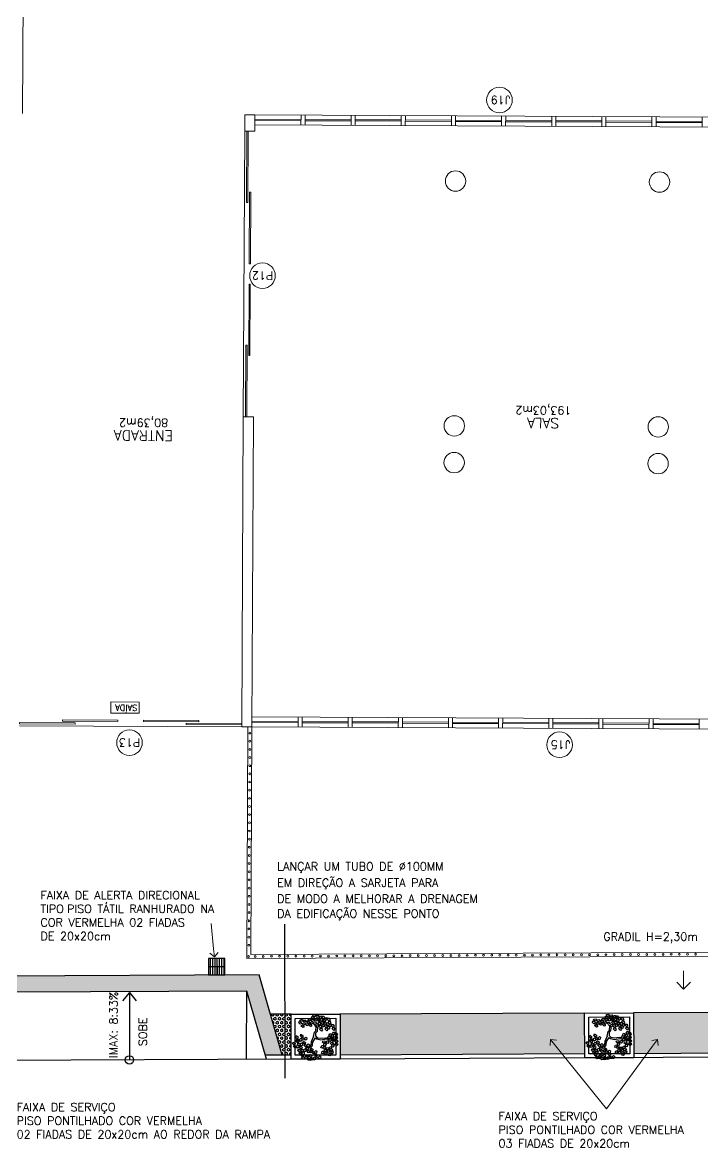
# Model space of a CAD drawing. Extents: x -1057 to 3416, y -340 to 4111.
# Drawn here: x -745.73 to -729.06, y 253.93 to 281.49 of the extents above; entities that cross this region are included whole.
import ezdxf
from ezdxf.enums import TextEntityAlignment as Align

# ---------------------------------------------------------------- set-up
doc = ezdxf.new("R2010")
doc.units = 0
doc.header["$LTSCALE"] = 50
for name, pattern in [('CONTINU', [0]), ('DASHDOT', [1, 0.5, -0.25, 0, -0.25]), ('DGN Style 1', [0.003115, 5.18318e-06, -0.00311]), ('HIDDEN', [9.525, 6.35, -3.175])]:
    doc.linetypes.add(name, pattern=pattern)
doc.layers.add('0.1', color=8, linetype='Continuous', lineweight=13)
doc.layers.add('Margem A3', color=8, linetype='DGN Style 1', lineweight=0)
for name, color, linetype in [('HAC', 1, 'Continuous'), ('medir projeto', 6, 'Continuous'), ('OK', 96, 'Continuous')]:
    doc.layers.add(name, color=color, linetype=linetype)
doc.styles.add('60x100', font='romans.shx', dxfattribs={"height": 0.2})
doc.styles.add('80X50', font='romans.shx')
doc.styles.get("Standard").update_dxf_attribs({"font": 'romans.shx'})
pattern_1 = [(90.064457, (-1173.70869, 88.651384), (-0.0549925784, -6.1866e-05), [0.03175, -0.0635]), (210.064457, (-1173.70869, 88.651384), (0.027549867, -0.047594037), [0.03175, -0.0635]), (150.064457, (-1173.708724, 88.683134), (-0.0274427115, -0.047655903), [0.03175, -0.0635])]

# ---------------------------------------------------------------- blocks, each defined once
blk = doc.blocks.new('ÁREA')
for p in [(0.00005, 0.00376), (0, 0)]:
    blk.add_attdef('COMPARTIMENTO', text='', height=0.0025).set_placement(p, align=Align.CENTER)
at = {"color": 1}
for p in [(-0.00005, -0.00376), (-0.0001, -0.00752)]:
    blk.add_attdef('ÁREA', text='', height=0.002, dxfattribs=at).set_placement(p, align=Align.CENTER)
blk = doc.blocks.new('L', base_point=(1.368, 0.591))
at = {"color": 3, "lineweight": -2}
for p, q in [((1.275, 0.567), (1.306, 0.592)), ((1.281, 0.65), (1.312, 0.675)), ((1.294, 0.6), (1.281, 0.65)), ((1.322, 0.591), (1.294, 0.6)), ((1.306, 0.592), (1.336, 0.538)), ((1.312, 0.675), (1.342, 0.621)), ((1.342, 0.621), (1.322, 0.591)), ((1.288, 0.517), (1.275, 0.567)), ((1.317, 0.508), (1.288, 0.517)), ((1.336, 0.538), (1.317, 0.508)), ((1.337, 0.489), (1.356, 0.548)), ((1.376, 0.484), (1.337, 0.489)), ((1.356, 0.548), (1.391, 0.554)), ((1.404, 0.527), (1.376, 0.484)), ((1.391, 0.554), (1.404, 0.527))]:
    blk.add_line(p, q, dxfattribs=at)
blk = doc.blocks.new('Árvore-13')
at = {"color": 3}
for p, q in [((-0.795, 0.302), (-0.961, 0.415)), ((-0.795, 0.406), (-0.953, 0.499)), ((-0.357, 0.349), (-0.795, 0.406)), ((-0.366, 0.227), (-0.795, 0.302)), ((-0.129, 0.105), (-0.366, 0.227)), ((-0.068, 0.19), (-0.357, 0.349)), ((-0.068, -0.036), (-0.129, 0.105)), ((0.029, 0.068), (-0.068, 0.19)), ((0.029, 0.068), (0.318, 0.331)), ((0.116, -0.055), (0.283, 0.133)), ((0.283, 0.133), (0.423, 0.284)), ((0.318, 0.331), (0.405, 0.537)), ((0.405, 0.537), (0.484, 0.659)), ((0.423, 0.284), (0.502, 0.509)), ((0.484, 0.659), (0.572, 0.715)), ((0.502, 0.509), (0.633, 0.668)), ((0.572, 0.715), (0.607, 0.819)), ((0.633, 0.668), (0.782, 0.715)), ((-0.296, -0.392), (-0.418, -0.693)), ((-0.199, -0.449), (-0.313, -0.74)), ((-0.313, -0.74), (-0.243, -0.89)), ((-0.147, -0.299), (-0.296, -0.392)), ((-0.05, -0.383), (-0.199, -0.449)), ((-0.068, -0.036), (-0.147, -0.299)), ((0.116, -0.055), (-0.05, -0.383))]:
    blk.add_line(p, q, dxfattribs=at)
at = {"color": 3, "xscale": 3.048, "yscale": 3.048, "zscale": 3.048}
for p, rotation in [((-0.716, 1.448), 295.0165150851705), ((0.169, 1.448), 190.1248425347958), ((-1.303, 0.884), 347.8021081598379), ((-0.926, 0.959), 295.0165150851705), ((-0.488, 1.26), 295.0165150851705), ((-0.348, 0.687), 295.0165150851705), ((-0.252, 1.138), 295.0165150851705), ((0.353, 0.95), 190.1248425347958), ((0.581, 1.401), 190.1248425347958), ((0.677, 0.781), 190.1248425347958), ((0.852, 1.344), 190.1248425347958), ((1.124, 0.565), 190.1248425347958), ((1.211, 1.147), 190.1248425347958), ((1.317, 0.753), 190.1248425347958), ((-1.443, 0.368), 347.8021081598379), ((-1.128, 0.415), 347.8021081598379), ((-0.848, 0.462), 295.0165150851705), ((0.765, 0.274), 190.1248425347958), ((0.8, -0.299), 190.1248425347958), ((1.203, -0.317), 190.1248425347958), ((1.246, 0.039), 190.1248425347958), ((1.579, 0.114), 190.1248425347958), ((-0.103, -0.899), 66.16076666471405), ((0.502, -1.003), 66.16076666471405), ((-0.453, -1.397), 66.16076666471405), ((-0.015, -1.19), 66.16076666471405), ((0.616, -1.322), 66.16076666471405)]:
    blk.add_blockref('L', p, dxfattribs=dict(at, rotation=rotation))
for p in [(-1.391, -0.308), (-1.233, -0.881), (-1.049, -0.533), (-0.874, -1.134), (-0.848, -0.449), (-0.672, -1.021), (-0.453, -1.04), (-0.445, -0.543)]:
    blk.add_blockref('L', p, dxfattribs=at)
blk = doc.blocks.new('_Open90')
at = {"color": 0, "linetype": 'ByBlock', "lineweight": -2}
for p, q in [((0, 0), (-1, 0)), ((-0.5, 0.5), (0, 0)), ((0, 0), (-0.5, -0.5))]:
    blk.add_line(p, q, dxfattribs=at)

msp = doc.modelspace()

# ---------------------------------------------------------------- hatches: boundary and pattern name
at = {"layer": 'HAC'}
h = msp.add_hatch(dxfattribs=at)
h.set_pattern_fill('HEX', color=256, scale=0.01, angle=90.0645, style=0)
h.set_pattern_definition(pattern_1)
h.paths.add_polyline_path([(-745.98, 257.732), (-740.23, 257.761), (-739.779, 256.191), (-739.365, 256.193), (-739.365, 256.196), (-739.929, 258.162), (-746.279, 258.13), (-746.863, 256.16), (-746.446, 256.161)])
h.paths.add_polyline_path([(-743.356, 256.106), (-743.347, 257.996), (-743.647, 257.998), (-743.656, 256.107)], flags=9)
h = msp.add_hatch(dxfattribs=at)
h.set_pattern_fill('HEX', color=256, scale=0.01, angle=90.0645, style=0)
h.set_pattern_definition(pattern_1)
h.paths.add_polyline_path([(-739.146, 257.194), (-739.366, 257.194), (-739.365, 256.196), (-739.364, 256.193), (-739.146, 256.194)])
h.paths.add_polyline_path([(-739.366, 257.194), (-739.651, 257.194), (-739.365, 256.196)])
h = msp.add_hatch(dxfattribs=at)
h.set_pattern_fill('HEX', color=256, scale=0.01, angle=90.0645, style=0)
h.set_pattern_definition(pattern_1)
h.paths.add_polyline_path([(-731.946, 256.223), (-731.95, 257.223), (-737.946, 257.195), (-737.946, 256.195)])
h = msp.add_hatch(dxfattribs=at)
h.set_pattern_fill('HEX', color=256, scale=0.01, angle=90.0645, style=0)
h.set_pattern_definition(pattern_1)
h.paths.add_polyline_path([(-730.75, 257.228), (-730.746, 256.228), (-723.779, 256.26), (-723.782, 257.26)])
at = {"layer": 'medir projeto', "linetype": 'CONTINU', "lineweight": -2}
h = msp.add_hatch(dxfattribs=at)
h.set_pattern_fill('GRATE', color=1, scale=0.07, angle=450.2529)
h.set_pattern_definition([(90.252904, (-1173.70869, 88.651384), (-0.055561959, -0.000245253), []), (180.252904, (-1173.70869, 88.65138), (0.00098101, -0.22224783), [])])
h.paths.add_polyline_path([(-740.77, 258.56), (-741.17, 258.56), (-741.169, 258.158), (-740.769, 258.158)])

# ---------------------------------------------------------------- linework, layer by layer
at = {"layer": '0.1', "color": 8, "linetype": 'DASHDOT', "ltscale": 0.4}
msp.add_line((-745.732, 279.263), (-745.587, 308.662), dxfattribs=at)
at = {"layer": '0.1', "color": 7}
for p, q in [((-740.284, 278.836), (-740.282, 279.236)), ((-740.032, 279.235), (-740.282, 279.236)), ((-740.034, 278.835), (-740.032, 279.235)), ((-740.284, 278.836), (-740.034, 278.835)), ((-740.356, 264.236), (-740.319, 271.836)), ((-740.319, 271.836), (-740.069, 271.835)), ((-740.106, 264.235), (-740.069, 271.835)), ((-740.356, 264.236), (-740.106, 264.235))]:
    msp.add_line(p, q, dxfattribs=at)
at = {"layer": '0.1', "color": 8}
for p, q in [((-740.032, 279.235), (-727.841, 279.175)), ((-740.033, 279.125), (-738.903, 279.119)), ((-738.904, 279.089), (-740.033, 279.095)), ((-727.842, 278.925), (-740.033, 278.985)), ((-737.674, 279.083), (-738.804, 279.089)), ((-738.803, 279.119), (-737.674, 279.113)), ((-737.574, 279.113), (-736.445, 279.107)), ((-736.445, 279.077), (-737.574, 279.083)), ((-736.345, 279.107), (-735.216, 279.101)), ((-735.216, 279.071), (-736.345, 279.077)), ((-735.116, 279.1), (-733.987, 279.095)), ((-733.987, 279.065), (-735.116, 279.07)), ((-733.887, 279.094), (-732.758, 279.089)), ((-732.758, 279.059), (-733.887, 279.064)), ((-732.658, 279.088), (-731.529, 279.083)), ((-731.529, 279.053), (-732.658, 279.058)), ((-731.429, 279.082), (-730.299, 279.077)), ((-730.3, 279.047), (-731.429, 279.052)), ((-729.07, 279.041), (-730.2, 279.046)), ((-730.199, 279.076), (-729.07, 279.071)), ((-740.284, 278.836), (-740.319, 271.836)), ((-740.105, 264.485), (-727.005, 264.42)), ((-740.105, 264.375), (-738.976, 264.369)), ((-738.876, 264.369), (-737.747, 264.363)), ((-737.647, 264.363), (-736.518, 264.357)), ((-736.418, 264.357), (-735.289, 264.351)), ((-735.189, 264.351), (-734.06, 264.345)), ((-745.806, 264.263), (-740.356, 264.236)), ((-740.206, 264.235), (-740.234, 258.561)), ((-740.106, 264.235), (-740.134, 258.661)), ((-725.456, 264.163), (-740.106, 264.235)), ((-738.976, 264.339), (-740.105, 264.345)), ((-737.747, 264.333), (-738.876, 264.339)), ((-736.518, 264.327), (-737.647, 264.333)), ((-735.289, 264.321), (-736.418, 264.327)), ((-734.06, 264.315), (-735.189, 264.321)), ((-733.96, 264.345), (-732.83, 264.339)), ((-732.831, 264.309), (-733.96, 264.315)), ((-731.601, 264.303), (-732.731, 264.309)), ((-732.73, 264.339), (-731.601, 264.333)), ((-731.501, 264.332), (-730.372, 264.327)), ((-730.372, 264.297), (-731.501, 264.302)), ((-730.272, 264.326), (-729.143, 264.321)), ((-729.143, 264.291), (-730.272, 264.296)), ((-740.134, 258.661), (-694.048, 258.893)), ((-740.234, 258.561), (-694.005, 258.793)), ((-729.525, 258.262), (-729.525, 257.812)), ((-729.525, 257.812), (-729.693, 257.977)), ((-729.525, 257.812), (-729.357, 257.977))]:
    msp.add_line(p, q, dxfattribs=at)
for points in [[(-738.904, 278.979), (-738.903, 279.229)], [(-738.803, 279.229), (-738.804, 278.979)], [(-737.675, 278.973), (-737.674, 279.223)], [(-737.574, 279.223), (-737.575, 278.973)], [(-736.446, 278.967), (-736.445, 279.217)], [(-736.345, 279.217), (-736.346, 278.967)], [(-735.217, 278.961), (-735.215, 279.211)], [(-735.115, 279.21), (-735.117, 278.96)], [(-733.988, 278.955), (-733.986, 279.205)], [(-733.886, 279.204), (-733.888, 278.954)], [(-732.758, 278.949), (-732.757, 279.199)], [(-732.657, 279.198), (-732.658, 278.948)], [(-731.529, 278.943), (-731.528, 279.193)], [(-731.428, 279.192), (-731.429, 278.942)], [(-730.3, 278.937), (-730.299, 279.187)], [(-730.199, 279.186), (-730.2, 278.936)], [(-729.071, 278.931), (-729.07, 279.181)], [(-738.977, 264.229), (-738.976, 264.479)], [(-738.876, 264.479), (-738.877, 264.229)], [(-737.748, 264.223), (-737.746, 264.473)], [(-737.646, 264.473), (-737.648, 264.223)], [(-736.519, 264.217), (-736.517, 264.467)], [(-736.417, 264.467), (-736.419, 264.217)], [(-735.289, 264.211), (-735.288, 264.461)], [(-735.188, 264.461), (-735.189, 264.211)], [(-734.06, 264.205), (-734.059, 264.455)], [(-733.959, 264.455), (-733.96, 264.205)], [(-732.831, 264.199), (-732.83, 264.449)], [(-732.73, 264.449), (-732.731, 264.199)], [(-731.602, 264.193), (-731.601, 264.443)], [(-731.501, 264.442), (-731.502, 264.192)], [(-730.373, 264.187), (-730.372, 264.437)], [(-730.272, 264.436), (-730.273, 264.186)], [(-729.144, 264.181), (-729.142, 264.431)]]:
    msp.add_lwpolyline(points, dxfattribs=at)
for points in [[(-740.229, 278.836), (-740.199, 278.836), (-740.208, 277.086), (-740.238, 277.086)], [(-740.166, 277.335), (-740.136, 277.335), (-740.145, 275.585), (-740.175, 275.585)], [(-740.186, 273.335), (-740.156, 273.335), (-740.148, 275.085), (-740.178, 275.085)], [(-740.264, 271.836), (-740.234, 271.836), (-740.225, 273.586), (-740.255, 273.586)], [(-743.393, 264.401), (-744.755, 264.408), (-744.755, 264.378), (-743.393, 264.371)], [(-741.405, 264.391), (-742.768, 264.398), (-742.768, 264.368), (-741.405, 264.361)], [(-744.443, 264.336), (-745.806, 264.343), (-745.806, 264.313), (-744.443, 264.306)], [(-740.356, 264.316), (-741.718, 264.323), (-741.718, 264.293), (-740.356, 264.286)]]:
    msp.add_lwpolyline(points, close=True, dxfattribs=at)
at = {"layer": '0.1', "color": 8, "linetype": 'CONTINU'}
msp.add_lwpolyline([(-742.874, 264.843), (-743.568, 264.846), (-743.569, 264.571), (-742.875, 264.568)], close=True, dxfattribs=at)
at = {"layer": '0.1', "color": 7}
for points in [[(-741.046, 258.798), (-741.103, 259.422)], [(-732.658, 256.416), (-731.41, 254.876)], [(-730.284, 256.41), (-731.41, 254.876)]]:
    msp.add_lwpolyline(points, dxfattribs=at)
at = {"layer": '0.1', "color": 8}
for centre, radius in [((-734.038, 279.595), 0.314), ((-739.848, 275.292), 0.314), ((-743.109, 263.85), 0.314), ((-740.157, 264.085), 0.0225), ((-732.565, 263.798), 0.314), ((-740.158, 263.885), 0.0225), ((-740.159, 263.685), 0.0225), ((-740.161, 263.285), 0.0225), ((-740.16, 263.485), 0.0225), ((-740.162, 263.085), 0.0225), ((-740.164, 262.685), 0.0225), ((-740.163, 262.885), 0.0225), ((-740.165, 262.485), 0.0225), ((-740.166, 262.285), 0.0225), ((-740.168, 261.885), 0.0225), ((-740.167, 262.085), 0.0225), ((-740.169, 261.685), 0.0225), ((-740.17, 261.485), 0.0225), ((-740.172, 261.085), 0.0225), ((-740.171, 261.285), 0.0225), ((-740.173, 260.885), 0.0225), ((-740.175, 260.485), 0.0225), ((-740.174, 260.685), 0.0225), ((-740.176, 260.285), 0.0225), ((-740.176, 260.085), 0.0225), ((-740.178, 259.685), 0.0225), ((-740.177, 259.885), 0.0225), ((-740.179, 259.485), 0.0225), ((-740.18, 259.285), 0.0225), ((-740.182, 258.885), 0.0225), ((-740.181, 259.085), 0.0225), ((-740.187, 258.611), 0.0225), ((-740.028, 258.612), 0.0225), ((-739.828, 258.613), 0.0225), ((-739.628, 258.614), 0.0225), ((-739.428, 258.615), 0.0225), ((-739.228, 258.616), 0.0225), ((-739.028, 258.617), 0.0225), ((-738.828, 258.618), 0.0225), ((-738.628, 258.619), 0.0225), ((-738.428, 258.62), 0.0225), ((-738.228, 258.621), 0.0225), ((-738.028, 258.622), 0.0225), ((-737.828, 258.623), 0.0225), ((-737.628, 258.624), 0.0225), ((-737.428, 258.625), 0.0225), ((-737.228, 258.626), 0.0225), ((-737.028, 258.627), 0.0225), ((-736.828, 258.628), 0.0225), ((-736.628, 258.629), 0.0225), ((-736.428, 258.63), 0.0225), ((-736.228, 258.631), 0.0225), ((-736.028, 258.632), 0.0225), ((-735.828, 258.633), 0.0225), ((-735.628, 258.634), 0.0225), ((-735.428, 258.635), 0.0225), ((-735.228, 258.636), 0.0225), ((-735.028, 258.637), 0.0225), ((-734.828, 258.638), 0.0225), ((-734.628, 258.639), 0.0225), ((-734.428, 258.64), 0.0225), ((-734.228, 258.641), 0.0225), ((-734.028, 258.642), 0.0225), ((-733.828, 258.643), 0.0225), ((-733.628, 258.644), 0.0225), ((-733.428, 258.645), 0.0225), ((-733.228, 258.646), 0.0225), ((-733.028, 258.647), 0.0225), ((-732.828, 258.648), 0.0225), ((-732.628, 258.649), 0.0225), ((-732.428, 258.65), 0.0225), ((-732.228, 258.651), 0.0225), ((-732.028, 258.652), 0.0225), ((-731.828, 258.653), 0.0225), ((-731.628, 258.654), 0.0225), ((-731.428, 258.655), 0.0225), ((-731.228, 258.656), 0.0225), ((-731.028, 258.657), 0.0225), ((-730.828, 258.658), 0.0225), ((-730.628, 258.659), 0.0225), ((-730.428, 258.66), 0.0225), ((-730.228, 258.661), 0.0225), ((-730.028, 258.662), 0.0225), ((-729.828, 258.663), 0.0225), ((-729.628, 258.664), 0.0225), ((-729.428, 258.665), 0.0225), ((-729.228, 258.666), 0.0225)]:
    msp.add_circle(centre, radius, dxfattribs=at)
at = {"layer": '0.1', "color": 7}
for centre in [(-735.115, 277.61), (-730.115, 277.586), (-735.145, 271.611), (-730.145, 271.586), (-735.149, 270.711), (-730.149, 270.686)]:
    msp.add_circle(centre, 0.25, dxfattribs=at)
at = {"layer": 'Margem A3', "color": 7, "linetype": 'CONTINU', "lineweight": -2}
for p, q in [((-739.929, 258.162), (-746.279, 258.13)), ((-739.364, 256.193), (-739.929, 258.162)), ((-740.23, 257.761), (-745.98, 257.732)), ((-740.238, 257.761), (-740.247, 256.189)), ((-739.751, 256.091), (-740.23, 257.761)), ((-743.109, 257.725), (-743.277, 257.526)), ((-743.109, 257.725), (-743.11, 256.076)), ((-743.109, 257.725), (-742.941, 257.526)), ((-739.146, 257.194), (-739.651, 257.194)), ((-731.951, 257.223), (-737.951, 257.195)), ((-723.783, 257.26), (-730.751, 257.228)), ((-739.147, 256.094), (-748.273, 256.053)), ((-740.247, 256.189), (-740.246, 256.089)), ((-739.146, 256.194), (-739.779, 256.191)), ((-731.946, 256.223), (-737.947, 256.195)), ((-731.946, 256.223), (-737.947, 256.195)), ((-693.987, 256.3), (-737.946, 256.095)), ((-723.778, 256.26), (-730.746, 256.228)), ((-723.779, 256.26), (-730.746, 256.228))]:
    msp.add_line(p, q, dxfattribs=at)
msp.add_lwpolyline([(-740.769, 258.158), (-740.77, 258.56), (-741.17, 258.56), (-741.169, 258.158)], close=True, dxfattribs=at)
for points in [[(-739.146, 256.094), (-739.146, 257.194), (-737.946, 257.195), (-737.946, 256.095), (-739.146, 256.094)], [(-731.946, 256.123), (-731.95, 257.223), (-730.75, 257.228), (-730.746, 256.128), (-731.946, 256.123)], [(-739.046, 256.194), (-739.046, 257.094), (-738.046, 257.095), (-738.046, 256.195), (-739.046, 256.194)], [(-731.846, 256.223), (-731.849, 257.123), (-730.85, 257.128), (-730.846, 256.228), (-731.846, 256.223)]]:
    msp.add_lwpolyline(points, dxfattribs=at)
msp.add_circle((-743.11, 256.076), 0.103, dxfattribs=at)
at = {"layer": 'medir projeto', "color": 3, "linetype": 'CONTINU', "lineweight": -2}
msp.add_line((-739.307, 259.403), (-739.304, 255.627), dxfattribs=at)
at = {"layer": 'medir projeto', "color": 7, "linetype": 'CONTINU', "lineweight": -2}
msp.add_line((-740.97, 258.56), (-740.969, 258.158), dxfattribs=at)

# ---------------------------------------------------------------- block references
at = {"layer": '0.1', "color": 8}
ref = msp.add_blockref('ÁREA', (-732.968, 271.803), dxfattribs=dict(at, xscale=133.3333333333334, yscale=133.3333333333334, zscale=133.3333333333334, rotation=179.7174815060635))
ref.add_attrib('COMPARTIMENTO', 'SALA', dxfattribs={"layer": '0', "color": 3, "height": 0.25, "rotation": 179.7175}).set_placement((-732.968, 271.803), align=Align.CENTER)
ref.add_attrib('ÁREA', '193,03m2', dxfattribs={"layer": '0', "color": 1, "height": 0.2, "rotation": 179.7175}).set_placement((-732.96, 272.091), align=Align.CENTER)
ref = msp.add_blockref('ÁREA', (-742.768, 271.5), dxfattribs=dict(at, xscale=133.3333333333334, yscale=133.3333333333334, zscale=133.3333333333334, rotation=179.7174815060635))
ref.add_attrib('COMPARTIMENTO', 'ENTRADA', dxfattribs={"layer": '0', "color": 3, "height": 0.25, "rotation": 179.7175}).set_placement((-742.768, 271.5), align=Align.CENTER)
ref.add_attrib('ÁREA', '80,39m2', dxfattribs={"layer": '0', "color": 1, "height": 0.2, "rotation": 179.7175}).set_placement((-742.76, 271.788), align=Align.CENTER)
at = {"layer": '0.1', "color": 7, "xscale": 0.2, "yscale": 0.2, "zscale": 0.2}
for p, rotation in [((-741.028, 258.599), 275.2300511573669), ((-732.784, 256.572), 129.0198192638408), ((-730.166, 256.572), 53.73135856309543)]:
    msp.add_blockref('_Open90', p, dxfattribs=dict(at, rotation=rotation))
at = {"layer": 'OK', "color": 3, "linetype": 'HIDDEN', "xscale": 0.3107660917594164, "yscale": 0.3107660917594164, "zscale": 0.3107660917594164, "rotation": 196.6362105508731}
for p in [(-738.556, 256.64), (-731.357, 256.651)]:
    msp.add_blockref('Árvore-13', p, dxfattribs=at)

# ---------------------------------------------------------------- texts
at = {"layer": '0.1', "color": 7}
for s, p in [('J19', (-733.772, 279.695)), ('P12', (-739.583, 275.393)), ('P13', (-742.844, 263.951)), ('J15', (-732.3, 263.899))]:
    msp.add_text(s, height=0.2, rotation=179.7175, dxfattribs=at).set_placement(p)
at = {"layer": '0.1', "color": 7, "text_generation_flag": 6}
msp.add_text('SAÍDA', height=0.15, rotation=359.7175, dxfattribs=at).set_placement((-742.915, 264.778))
at = {"layer": '0.1', "color": 7, "style": '60x100'}
for s, p in [('LANÇAR UM TUBO DE Ø100MM', (-739.488, 260.718)), ('EM DIREÇÃO A SARJETA PARA', (-739.488, 260.318)), ('DE MODO A MELHORAR A DRENAGEM', (-739.488, 259.926)), ('DA EDIFICAÇÃO NESSE PONTO', (-739.488, 259.561))]:
    msp.add_text(s, height=0.2, rotation=360, dxfattribs=at).set_placement(p)
at = {"layer": '0.1', "color": 7, "style": '80X50'}
msp.add_text('GRADIL H=2,30m', height=0.2, dxfattribs=at).set_placement((-731.491, 258.997))
at = {"layer": '0.1', "color": 7, "char_height": 0.2, "attachment_point": 1, "style": '60x100'}
for s, insert in [('FAIXA DE ALERTA DIRECIONAL\\PTIPO{\\fArial|b0|i0|c0|p34; }PISO TÁTIL RANHURADO NA\\PCOR VERMELHA 02 FIADAS \\PDE 20x20cm', (-745.291, 260.211)), ('FAIXA DE SERVIÇO\\PPISO PONTILHADO COR VERMELHA \\P02 FIADAS DE 20x20cm AO REDOR DA RAMPA', (-745.875, 255.019)), ('FAIXA DE SERVIÇO\\PPISO PONTILHADO COR VERMELHA \\P03 FIADAS DE 20x20cm', (-734.06, 254.797))]:
    msp.add_mtext(s, dxfattribs=dict(at, insert=insert))
at = {"layer": 'Margem A3', "color": 7, "linetype": 'CONTINU', "lineweight": -2}
for s, p in [('IMAX: 8:33%%%', (-743.406, 256.118)), ('SOBE', (-742.684, 256.412))]:
    msp.add_text(s, height=0.2, rotation=89.7175, dxfattribs=at).set_placement(p)

doc.saveas('drawing.dxf')
